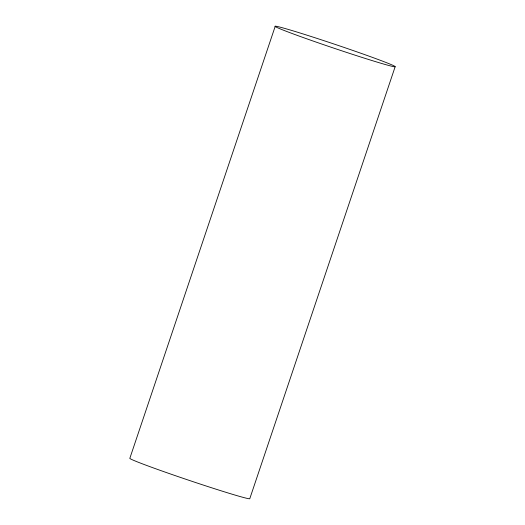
<?xml version="1.0" encoding="UTF-8"?>
<svg xmlns="http://www.w3.org/2000/svg" width="525" height="525" viewBox="0 0 525 525"><rect width="100%" height="100%" fill="white"/><g stroke="black" fill="none" stroke-linecap="round" stroke-linejoin="round"><path stroke-width="0.79" d="M275.238 26.25L129.865 458.227A63.335 1.988 18.6 0 0 186.664 479.528A63.335 1.988 18.6 0 0 249.762 498.75L395.135 66.773A63.335 1.988 18.6 0 0 307.939 35.483A63.335 1.988 18.6 0 0 302.485 37.282A63.335 1.988 18.6 0 0 395.135 66.773"/></g></svg>
